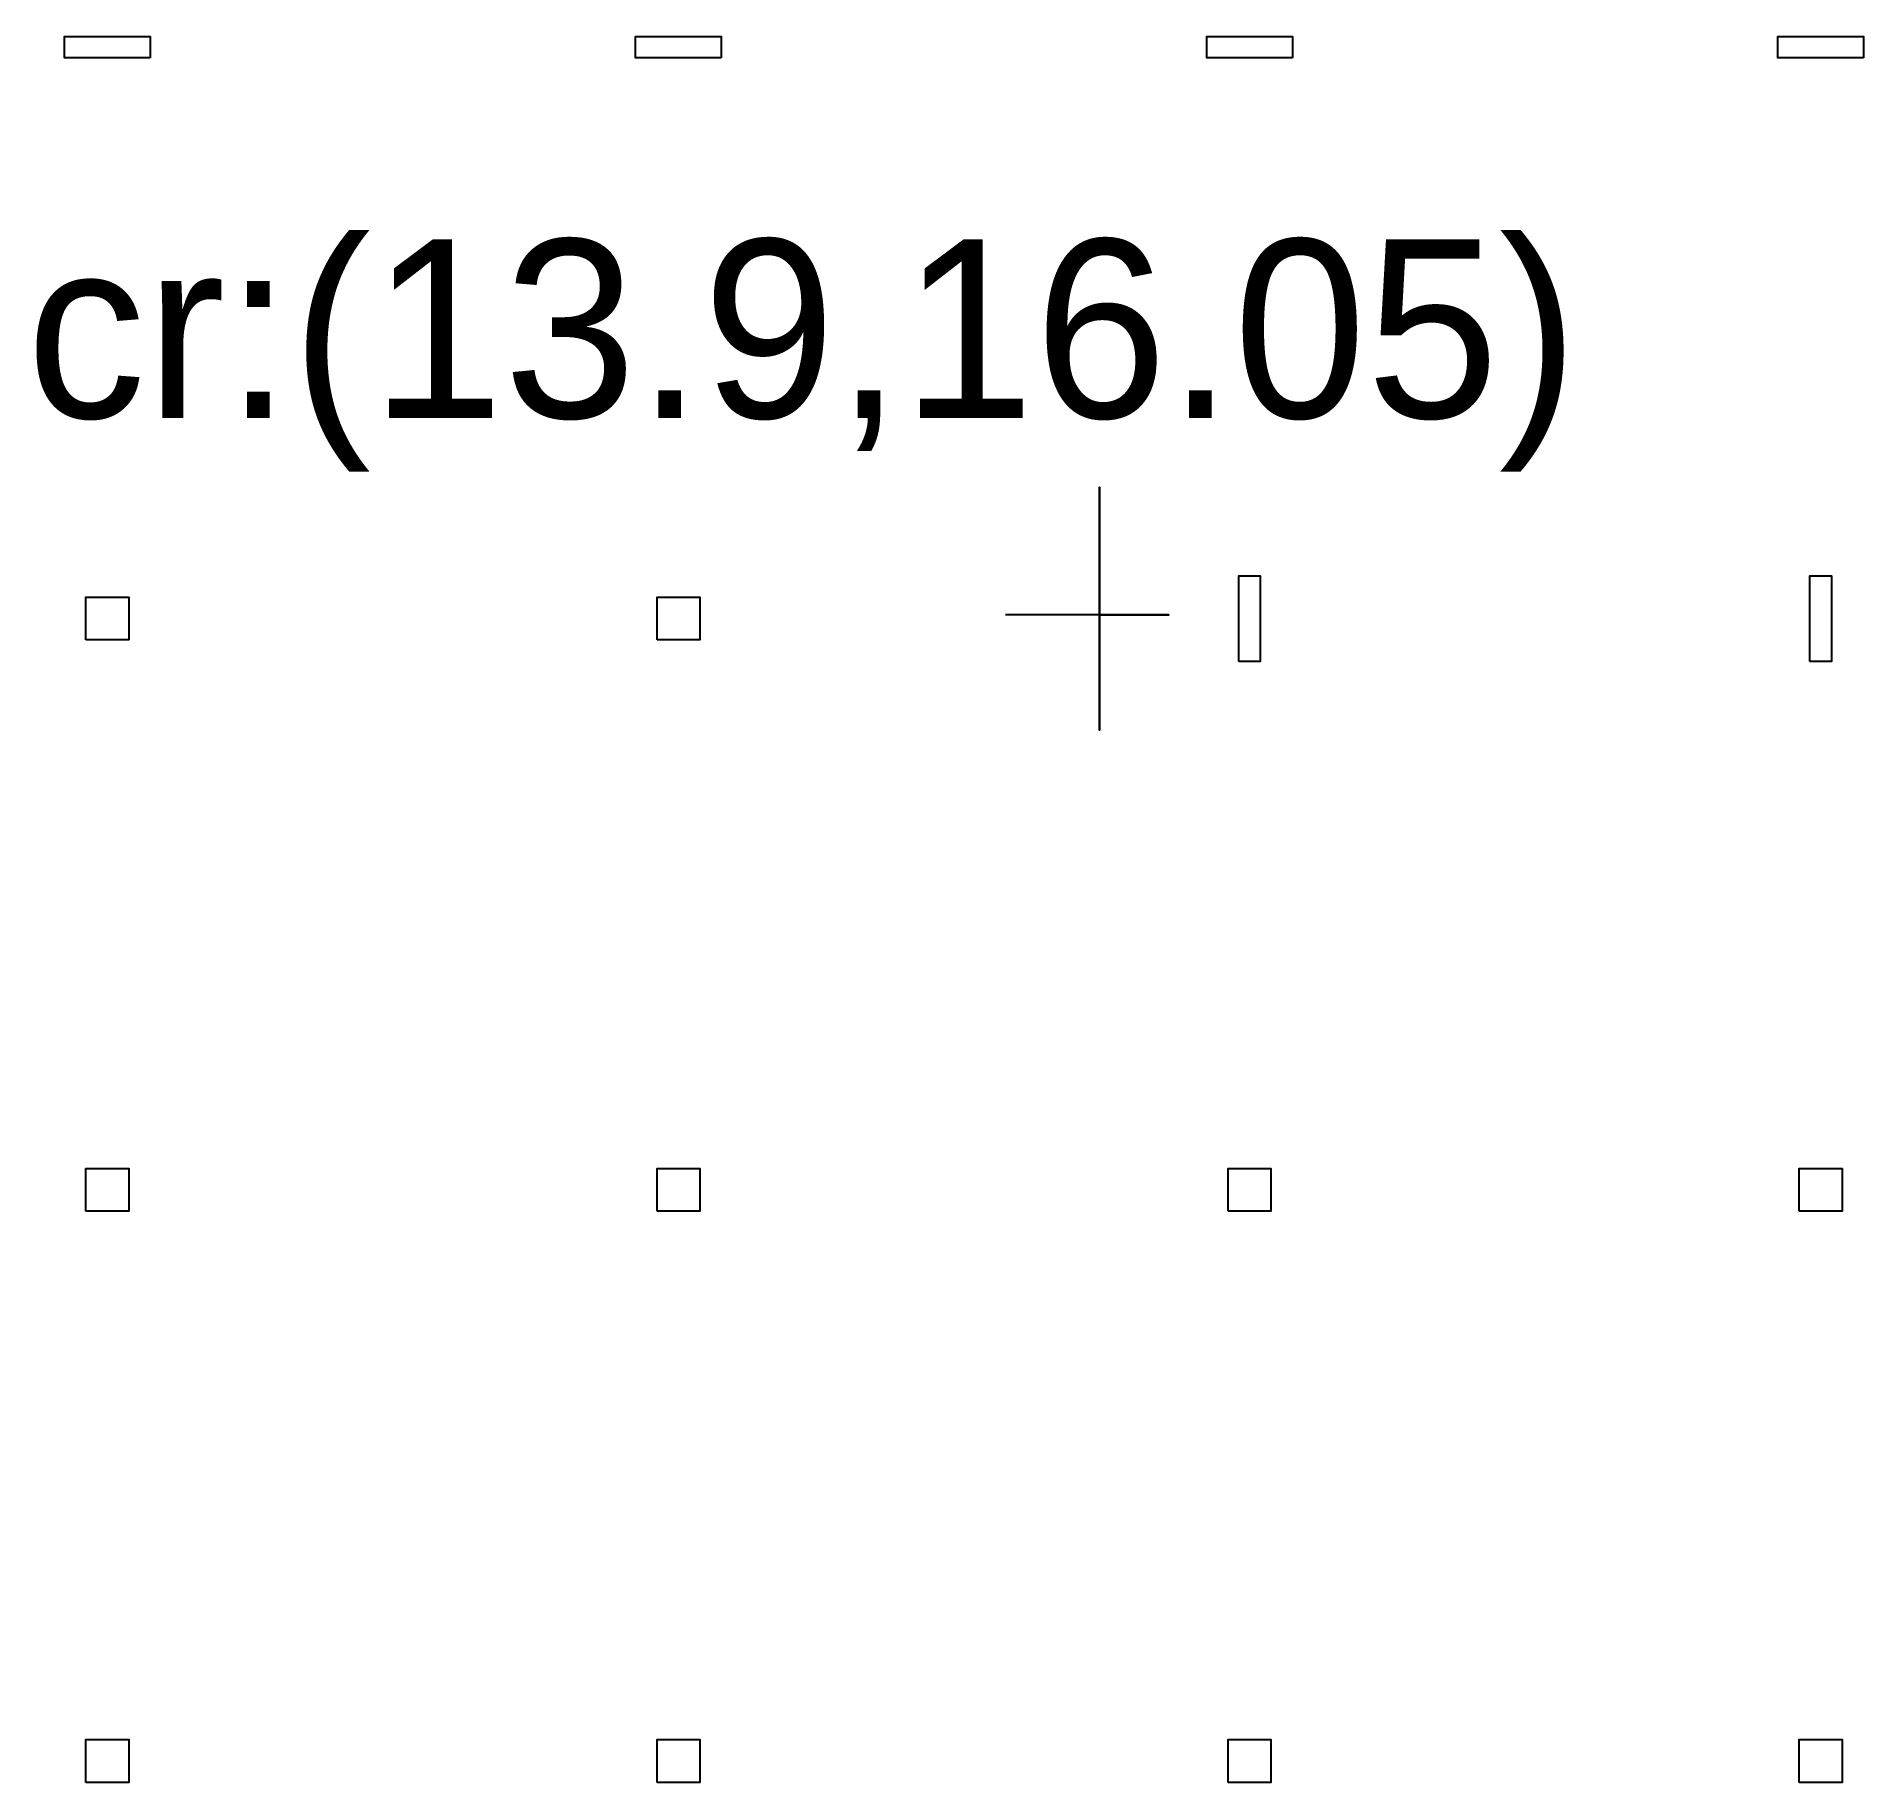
# Model space of a CAD drawing. Header units: metres. Extents: x -1 to 24.6, y -0.3 to 24.1.
import ezdxf

# ---------------------------------------------------------------- set-up
doc = ezdxf.new("R2010")
doc.units = ezdxf.units.M
doc.layers.add('PREF', color=72, linetype='Continuous')

msp = doc.modelspace()

# ---------------------------------------------------------------- linework, layer by layer
at = {"color": 1}
msp.add_lwpolyline([(13.9, 16.05), (13.9, 17.838), (13.9, 14.438), (13.9, 16.05), (14.867, 16.05), (12.582, 16.05)], dxfattribs=at)
at = {"layer": 'PREF'}
for points in [[(0.6, 23.85), (-0.6, 23.85), (-0.6, 24.15), (0.6, 24.15)], [(8.6, 23.85), (7.4, 23.85), (7.4, 24.15), (8.6, 24.15)], [(16.6, 23.85), (15.4, 23.85), (15.4, 24.15), (16.6, 24.15)], [(24.6, 23.85), (23.4, 23.85), (23.4, 24.15), (24.6, 24.15)], [(15.85, 15.4), (15.85, 16.6), (16.15, 16.6), (16.15, 15.4)], [(23.85, 15.4), (23.85, 16.6), (24.15, 16.6), (24.15, 15.4)], [(-0.3, 15.7), (-0.3, 16.3), (0.3, 16.3), (0.3, 15.7)], [(7.7, 15.7), (7.7, 16.3), (8.3, 16.3), (8.3, 15.7)], [(-0.3, 7.7), (-0.3, 8.3), (0.3, 8.3), (0.3, 7.7)], [(7.7, 7.7), (7.7, 8.3), (8.3, 8.3), (8.3, 7.7)], [(15.7, 7.7), (15.7, 8.3), (16.3, 8.3), (16.3, 7.7)], [(23.7, 7.7), (23.7, 8.3), (24.3, 8.3), (24.3, 7.7)], [(-0.3, -0.3), (-0.3, 0.3), (0.3, 0.3), (0.3, -0.3)], [(7.7, -0.3), (7.7, 0.3), (8.3, 0.3), (8.3, -0.3)], [(15.7, -0.3), (15.7, 0.3), (16.3, 0.3), (16.3, -0.3)], [(23.7, -0.3), (23.7, 0.3), (24.3, 0.3), (24.3, -0.3)]]:
    msp.add_lwpolyline(points, close=True, dxfattribs=at)

# ---------------------------------------------------------------- texts
at = {"color": 1, "insert": (-1.135, 21.309), "char_height": 2.5, "attachment_point": 1}
msp.add_mtext_dynamic_manual_height_columns('cr:(13.9,16.05)', width=8.93408, gutter_width=12.5, heights=[0], dxfattribs=at)

doc.saveas('drawing.dxf')
